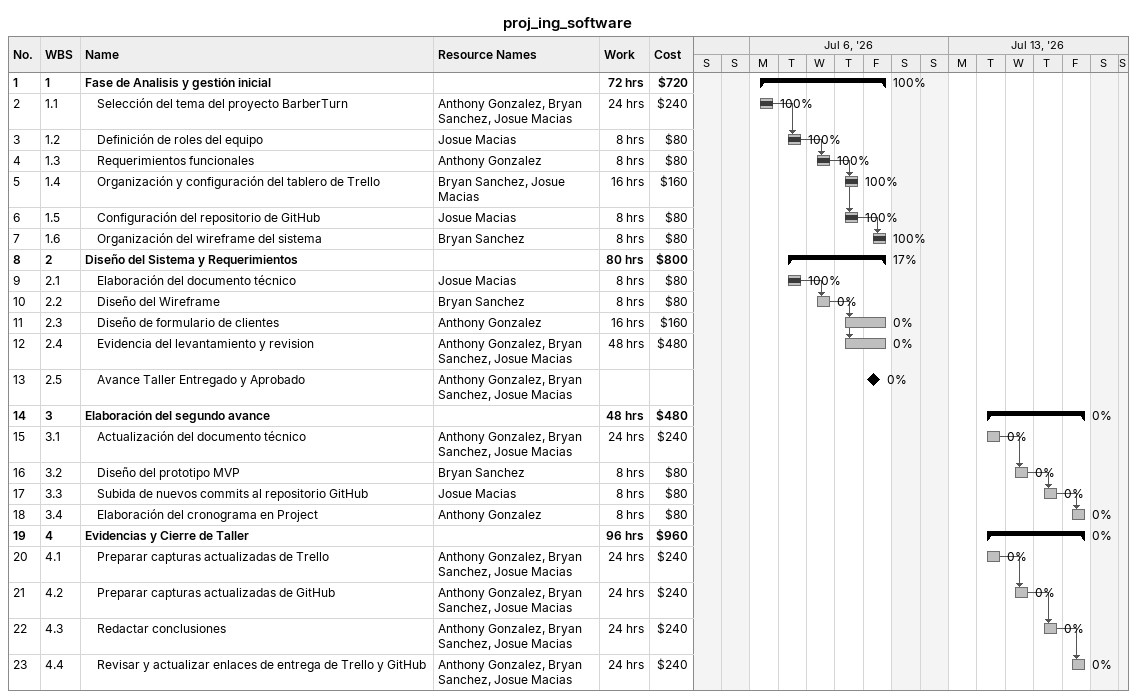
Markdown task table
proj_ing_software

| ID | WBS | Task | Start | Finish | Predecessors | Resources | % complete | Work (h) | Cost ($) |
|---|---|---|---|---|---|---|---|---|---|
| 1 | 1 | **Fase de Analisis y gestión inicial** | 2026-07-06 | 2026-07-10 |  |  | 100 | 72 | 720 |
| 2 | 1.1 | Selección del tema del proyecto BarberTurn | 2026-07-06 | 2026-07-06 |  | Anthony Gonzalez, Bryan Sanchez, Josue Macias | 100 | 24 | 240 |
| 3 | 1.2 | Definición de roles del equipo | 2026-07-07 | 2026-07-07 | 2 | Josue Macias | 100 | 8 | 80 |
| 4 | 1.3 | Requerimientos funcionales | 2026-07-08 | 2026-07-08 | 3 | Anthony Gonzalez | 100 | 8 | 80 |
| 5 | 1.4 | Organización y configuración del tablero de Trello | 2026-07-09 | 2026-07-09 | 4 | Bryan Sanchez, Josue Macias | 100 | 16 | 160 |
| 6 | 1.5 | Configuración del repositorio de GitHub | 2026-07-09 | 2026-07-09 | 4 | Josue Macias | 100 | 8 | 80 |
| 7 | 1.6 | Organización del wireframe del sistema | 2026-07-10 | 2026-07-10 | 6 | Bryan Sanchez | 100 | 8 | 80 |
| 8 | 2 | **Diseño del Sistema y Requerimientos** | 2026-07-07 | 2026-07-10 |  |  | 17 | 80 | 800 |
| 9 | 2.1 | Elaboración del documento técnico | 2026-07-07 | 2026-07-07 |  | Josue Macias | 100 | 8 | 80 |
| 10 | 2.2 | Diseño del Wireframe | 2026-07-08 | 2026-07-08 | 9 | Bryan Sanchez | 0 | 8 | 80 |
| 11 | 2.3 | Diseño de formulario de clientes | 2026-07-09 | 2026-07-10 | 10 | Anthony Gonzalez | 0 | 16 | 160 |
| 12 | 2.4 | Evidencia del levantamiento y revision | 2026-07-09 | 2026-07-10 | 10 | Anthony Gonzalez, Bryan Sanchez, Josue Macias | 0 | 48 | 480 |
| 13 | 2.5 | Avance Taller Entregado y Aprobado (milestone) | 2026-07-10 | 2026-07-10 |  | Anthony Gonzalez, Bryan Sanchez, Josue Macias | 0 |  |  |
| 14 | 3 | **Elaboración del segundo avance** | 2026-07-14 | 2026-07-17 |  |  | 0 | 48 | 480 |
| 15 | 3.1 | Actualización del documento técnico | 2026-07-14 | 2026-07-14 |  | Anthony Gonzalez, Bryan Sanchez, Josue Macias | 0 | 24 | 240 |
| 16 | 3.2 | Diseño del prototipo MVP | 2026-07-15 | 2026-07-15 | 15 | Bryan Sanchez | 0 | 8 | 80 |
| 17 | 3.3 | Subida de nuevos commits al repositorio GitHub | 2026-07-16 | 2026-07-16 | 16 | Josue Macias | 0 | 8 | 80 |
| 18 | 3.4 | Elaboración del cronograma en Project | 2026-07-17 | 2026-07-17 | 17 | Anthony Gonzalez | 0 | 8 | 80 |
| 19 | 4 | **Evidencias y Cierre de Taller** | 2026-07-14 | 2026-07-17 |  |  | 0 | 96 | 960 |
| 20 | 4.1 | Preparar capturas actualizadas de Trello | 2026-07-14 | 2026-07-14 |  | Anthony Gonzalez, Bryan Sanchez, Josue Macias | 0 | 24 | 240 |
| 21 | 4.2 | Preparar capturas actualizadas de GitHub | 2026-07-15 | 2026-07-15 | 20 | Anthony Gonzalez, Bryan Sanchez, Josue Macias | 0 | 24 | 240 |
| 22 | 4.3 | Redactar conclusiones | 2026-07-16 | 2026-07-16 | 21 | Anthony Gonzalez, Bryan Sanchez, Josue Macias | 0 | 24 | 240 |
| 23 | 4.4 | Revisar y actualizar enlaces de entrega de Trello y GitHub | 2026-07-17 | 2026-07-17 | 22 | Anthony Gonzalez, Bryan Sanchez, Josue Macias | 0 | 24 | 240 |
